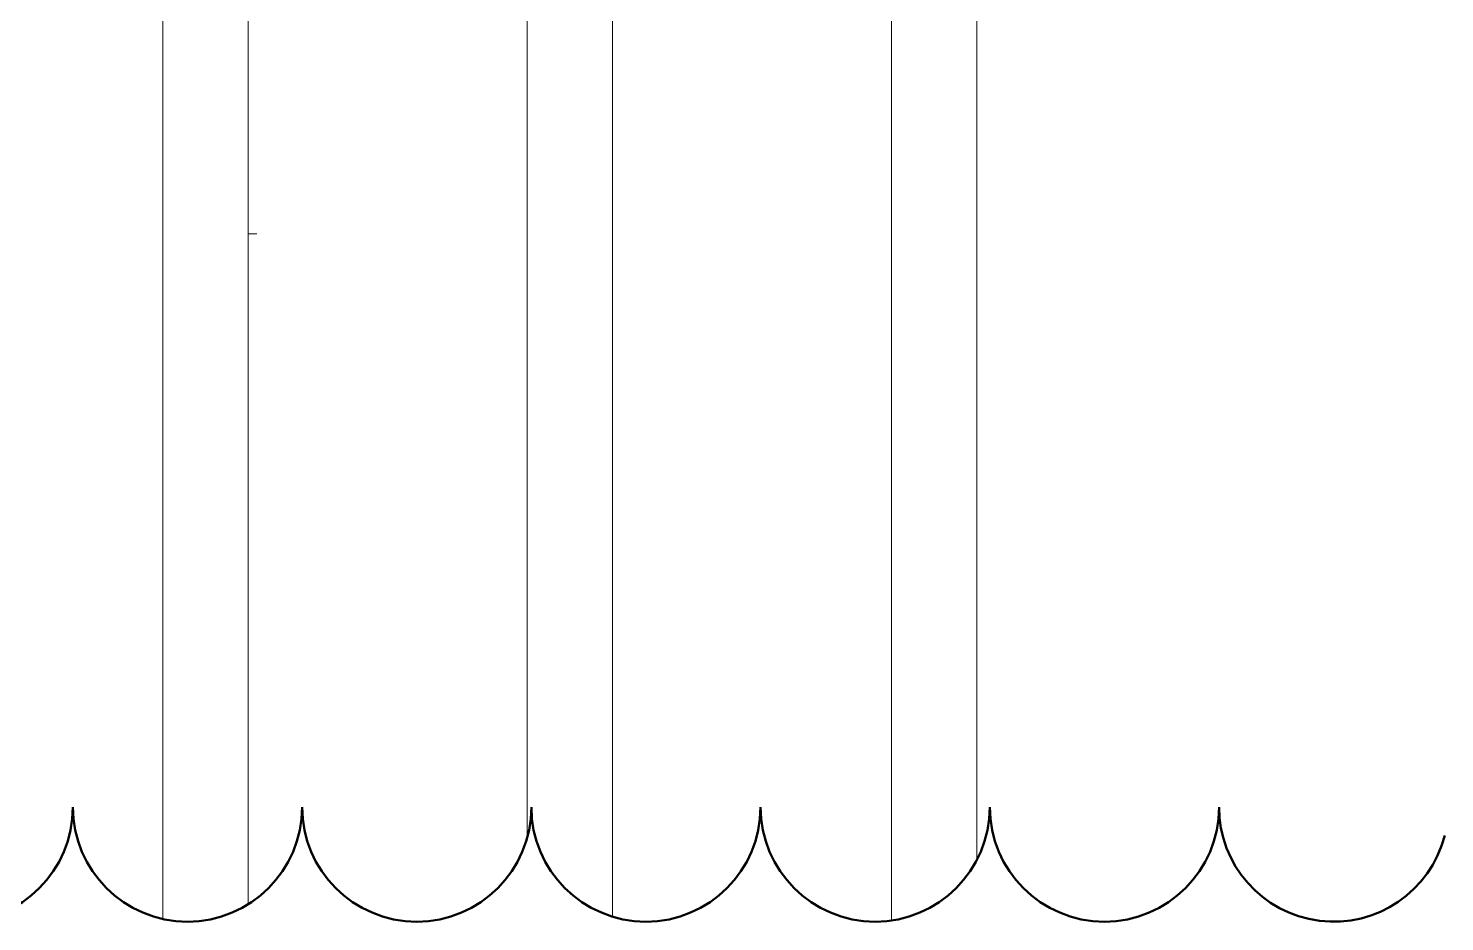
# Model space of a CAD drawing. Header units: millimetres. Extents: x -2196631 to 160, y -11674 to 51770.
# Drawn here: x -1075905 to -1074669, y 33372 to 34151 of the extents above; entities that cross this region are included whole.
import ezdxf
from ezdxf.enums import TextEntityAlignment as Align

# ---------------------------------------------------------------- set-up
doc = ezdxf.new("R2010")
doc.units = ezdxf.units.MM
for name, color, linetype, lineweight in [('28 Xref BA305$0$A-DETL', 90, 'Continuous', 15), ('28 Xref BA305$0$A-FLOR', 192, 'Continuous', 9), ('28 Xref BA305$0$A-FLOR-HRAL', 11, 'Continuous', 9)]:
    doc.layers.add(name, color=color, linetype=linetype, lineweight=lineweight)
doc.styles.add('E100', font='ROMTH.shx', dxfattribs={"width": 0.85})
doc.styles.add('E175', font='ROMTH.shx', dxfattribs={"width": 0.85, "height": 4})

# ---------------------------------------------------------------- blocks, each defined once
blk = doc.blocks.new('28 Xref BA305$0$Railings 47 - Railings 1-3143273-ZONE A_SECTION G')
at = {"layer": '28 Xref BA305$0$A-FLOR-HRAL', "color": 2}
for p, q in [((-1076658.2, 2150), (-1076566.3, 2150)), ((-1076658.2, 2150), (-1076658.2, 2100)), ((-1076566.3, 2150), (-1075787.8, 2150)), ((-1076566.3, 2100), (-1076566.3, 2150)), ((-1075787.8, 2150), (-1075713.4, 2150)), ((-1075787.8, 2100), (-1075787.8, 2150)), ((-1075713.4, 2100), (-1075713.4, 2150)), ((-1076566.3, 2100), (-1076658.2, 2100)), ((-1076603.9, 2065), (-1076603.9, 2100)), ((-1075787.8, 2100), (-1076566.3, 2100)), ((-1076512, 2065), (-1076512, 2100)), ((-1075833.3, 2100), (-1075833.3, 2065)), ((-1075713.4, 2100), (-1075787.8, 2100)), ((-1075765.2, 2100), (-1075765.2, 2065)), ((-1076512, 2065), (-1076603.9, 2065)), ((-1076549.6, 1715), (-1076549.6, 2065)), ((-1076243.8, 2065), (-1076512, 2065)), ((-1076457.7, 1715), (-1076457.7, 2065)), ((-1075833.3, 2065), (-1076243.8, 2065)), ((-1075878.8, 2065), (-1075878.8, 1715)), ((-1075765.2, 2065), (-1075833.3, 2065)), ((-1075816.9, 1715), (-1075816.9, 2065)), ((-1076603.9, 1715), (-1076512, 1715)), ((-1076603.9, 1680), (-1076603.9, 1715)), ((-1076512, 1715), (-1076243.8, 1715)), ((-1076512, 1680), (-1076512, 1715)), ((-1076243.8, 1715), (-1075833.3, 1715)), ((-1075833.3, 1715), (-1075765.2, 1715)), ((-1075833.3, 1715), (-1075833.3, 1680)), ((-1075765.2, 1715), (-1075765.2, 1680)), ((-1076658.2, 1680), (-1076566.3, 1680)), ((-1076658.2, 1680), (-1076658.2, 1300.4)), ((-1076566.3, 1680), (-1076199.5, 1680)), ((-1076566.3, 1300.4), (-1076566.3, 1680)), ((-1076199.5, 1680), (-1075787.8, 1680)), ((-1075787.8, 1680), (-1075713.4, 1680)), ((-1075787.8, 1680), (-1075787.8, 502.8)), ((-1075713.4, 515.6), (-1075713.4, 1680)), ((-1076658.2, 1100.4), (-1076658.2, 563)), ((-1076566.3, 500), (-1076566.3, 1100.4))]:
    blk.add_line(p, q, dxfattribs=at)
blk = doc.blocks.new('28 Xref BA305$0$Railings 48 - Railings 1-3143409-ZONE A_SECTION G')
at = {"layer": '28 Xref BA305$0$A-FLOR-HRAL', "color": 2}
for p, q in [((-1075713.4, 2150), (-1075469.9, 2150)), ((-1075469.9, 2150), (-1075395.4, 2150)), ((-1075469.9, 2100), (-1075469.9, 2150)), ((-1075395.4, 2100), (-1075395.4, 2150)), ((-1075469.9, 2100), (-1075713.4, 2100)), ((-1075515.4, 2100), (-1075515.4, 2065)), ((-1075395.4, 2100), (-1075469.9, 2100)), ((-1075447.2, 2100), (-1075447.2, 2065)), ((-1075515.4, 2065), (-1075765.2, 2065)), ((-1075560.9, 2065), (-1075560.9, 1715)), ((-1075447.2, 2065), (-1075515.4, 2065)), ((-1075499, 1715), (-1075499, 2065)), ((-1075765.2, 1715), (-1075515.4, 1715)), ((-1075515.4, 1715), (-1075447.2, 1715)), ((-1075515.4, 1715), (-1075515.4, 1680)), ((-1075447.2, 1715), (-1075447.2, 1680)), ((-1075713.4, 1680), (-1075469.9, 1680)), ((-1075469.9, 1680), (-1075395.4, 1680)), ((-1075469.9, 1680), (-1075469.9, 573.5)), ((-1075395.4, 504.8), (-1075395.4, 1680))]:
    blk.add_line(p, q, dxfattribs=at)
blk = doc.blocks.new('28 Xref BA305$0$Railings 49 - Railings 1-3143545-ZONE A_SECTION G')
at = {"layer": '28 Xref BA305$0$A-FLOR-HRAL', "color": 2}
for p, q in [((-1075395.4, 2150), (-1075152, 2150)), ((-1075152, 2150), (-1075077.5, 2150)), ((-1075152, 2100), (-1075152, 2150)), ((-1075077.5, 2100), (-1075077.5, 2150)), ((-1075152, 2100), (-1075395.4, 2100)), ((-1075197.5, 2100), (-1075197.5, 2065)), ((-1075077.5, 2100), (-1075152, 2100)), ((-1075129.3, 2100), (-1075129.3, 2065)), ((-1075197.5, 2065), (-1075447.2, 2065)), ((-1075242.9, 2065), (-1075242.9, 1715)), ((-1075129.3, 2065), (-1075197.5, 2065)), ((-1075181.1, 1715), (-1075181.1, 2065)), ((-1075447.2, 1715), (-1075197.5, 1715)), ((-1075197.5, 1715), (-1075129.3, 1715)), ((-1075197.5, 1715), (-1075197.5, 1680)), ((-1075129.3, 1715), (-1075129.3, 1680)), ((-1075395.4, 1680), (-1075152, 1680)), ((-1075152, 1680), (-1075077.5, 1680)), ((-1075152, 1680), (-1075152, 501.9)), ((-1075077.5, 555.2), (-1075077.5, 1680))]:
    blk.add_line(p, q, dxfattribs=at)
blk = doc.blocks.new('28 Xref BA305')
at = {"layer": '28 Xref BA305$0$A-DETL', "lineweight": 50}
for centre, end in [((-1075966.24507, 600), 0), ((-1075766.24507, 600), 0), ((-1075566.24507, 600), 0), ((-1075366.24507, 600), 0), ((-1075166.24507, 600), 0), ((-1074966.24507, 600), 0), ((-1074766.24507, 600), 345.68497199)]:
    blk.add_arc(centre, 100, 180, end, dxfattribs=at)
at = {"layer": '28 Xref BA305$0$A-FLOR', "color": 250}
blk.add_line((-1075705.7849, 1100.44567), (-1075713.37172, 1100.44567), dxfattribs=at)
at = {"layer": '28 Xref BA305$0$A-FLOR-HRAL', "color": 250}
for name in ['28 Xref BA305$0$Railings 47 - Railings 1-3143273-ZONE A_SECTION G', '28 Xref BA305$0$Railings 48 - Railings 1-3143409-ZONE A_SECTION G', '28 Xref BA305$0$Railings 49 - Railings 1-3143545-ZONE A_SECTION G']:
    blk.add_blockref(name, (0, 0), dxfattribs=at)
at = {"color": 10, "linetype": 'Continuous', "style": 'E175', "width": 0.85}
blk.add_attdef('POOL_SIDE_ELEVATION', (-1089924.93658, -4582.55958), '', height=320, dxfattribs=at)
at = {"color": 6, "linetype": 'Continuous', "style": 'E100', "width": 0.85}
blk.add_attdef('SCALE', text='', height=160, dxfattribs=at).set_placement((-1092437.31517, -4942.55958), align=Align.RIGHT)

msp = doc.modelspace()

# ---------------------------------------------------------------- block references
msp.add_blockref('28 Xref BA305', (0, 32871.6594))

doc.saveas('drawing.dxf')
